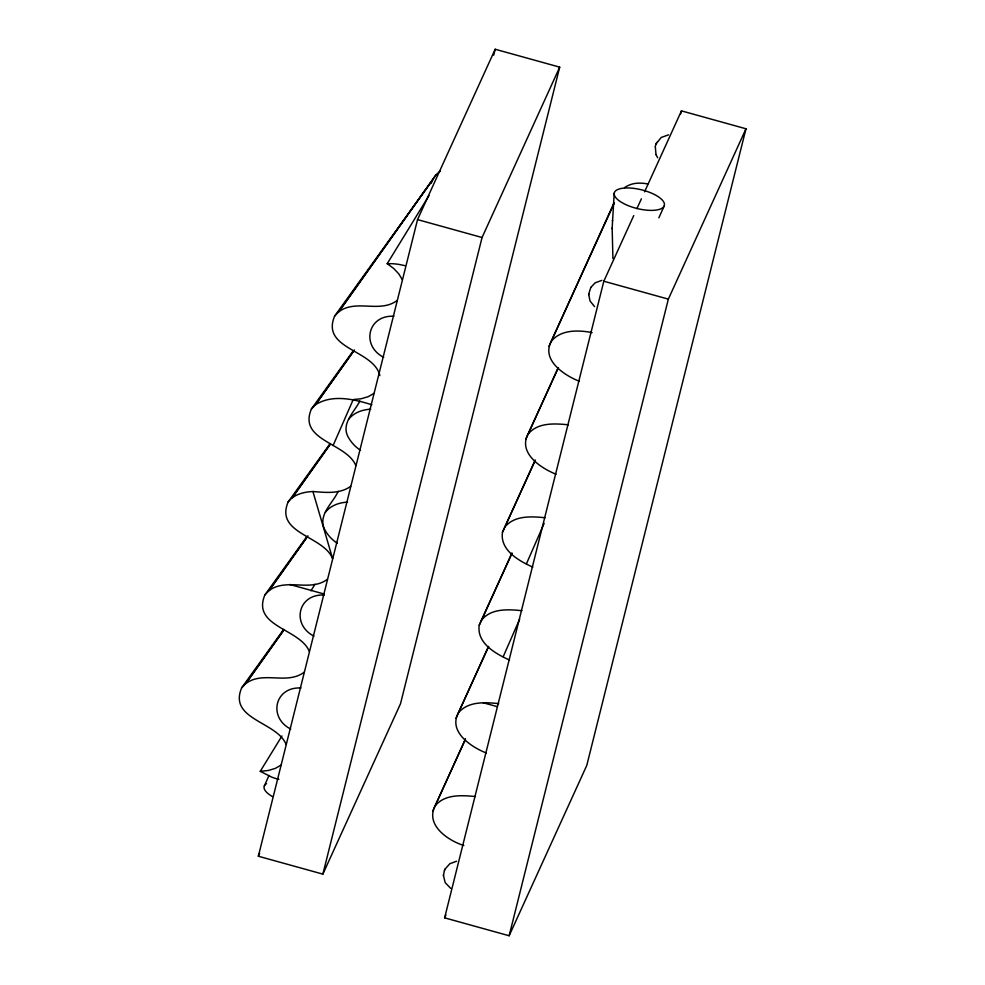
<?xml version="1.0" encoding="UTF-8"?>
<svg xmlns="http://www.w3.org/2000/svg" width="985" height="985" viewBox="0 0 985 985"><rect width="100%" height="100%" fill="white"/><g stroke="black" fill="none" stroke-linecap="round" stroke-linejoin="round"><path stroke-width="1.48" d="M612.153 227.991L612.916 258.538M443.496 874.926L444.42 870.605M450.699 888.371L445.183 882.634L443.472 875.603M594.595 306.618L590.089 301.065L588.722 294.749M588.747 294.072L590.791 287.435M443.472 875.702L443.496 874.852M588.722 294.847L588.747 293.998M612.128 228.717L614.209 193.195M612.424 220.972L612.448 220.184M656.01 154.633L655.296 146.691M465.486 738.861L435.025 806.062C425.335 825.098 447.818 840.451 463.837 845.512M488.092 647.33L458.271 713.128C448.212 731.867 471.47 747.221 486.319 752.996M511.966 552.991L479.215 625.241C476.58 643.205 495.787 653.88 509.565 660.061M535.212 460.057L502.461 532.294C499.814 550.27 519.021 560.933 532.811 567.126M557.818 368.513L527.985 434.323C517.938 453.063 541.184 468.404 556.045 474.191M614.049 202.775L551.231 341.376C541.171 360.128 564.43 375.47 579.291 381.257M655.333 146.494L655.481 145.817M258.341 856.224L417.541 219.606L495.184 49.25L559.702 67.152L400.501 703.77L322.871 874.126L258.341 856.224L259.621 853.429M493.682 55.209L495.184 49.25M322.871 874.126L482.059 237.508L559.702 67.152M644.547 191.866L681.46 110.874L745.977 128.776L586.789 765.394L509.146 935.75L444.629 917.848L603.817 281.23L633.737 215.604M680.709 113.854L681.46 110.874M509.146 935.75L668.347 299.132L745.977 128.776M655.604 145.361L655.875 144.524M655.948 144.339L656.195 143.699M444.678 869.964L445.134 869.004M444.407 870.641L444.691 869.915M333.078 445.552L353.221 399.578L361.2 398.753L368.205 396.672L373.906 393.409M526.433 563.802L544.139 523.392M503.187 656.736L519.674 619.122M264.362 785.882L269.016 775.429M658.879 217.82L664.124 206.062A25.807 9.616 14 0 0 630.4 188.049A25.807 9.616 14 0 0 623.394 203.415A25.807 9.616 14 0 0 664.124 206.062M334.641 316.074L338.729 311.814L432.895 179.418L334.641 316.074C320.581 349.367 373.721 349.478 379.865 375.617M353.381 350.623L311.395 409.009C297.839 440.837 346.671 442.745 355.844 465.634M288.162 501.944C274.606 533.771 323.437 535.68 332.598 558.569L312.922 491.527C303.823 491.897 293.936 494.347 288.162 501.944L330.135 443.558M306.901 536.493L264.916 594.878C251.36 626.706 300.191 628.615 309.364 651.516M359.857 401.006C354.625 411.742 341.598 422.663 347.533 435.789C350.463 441.674 354.969 446.673 360.461 450.268M283.655 629.427L241.67 687.813C228.126 719.641 276.945 721.549 286.118 744.451M338.212 491.33C332.955 503.052 318.106 514.515 324.299 528.723C327.217 534.621 331.723 539.608 337.227 543.203M548.94 346.425L613.987 203.698M525.694 439.359L558.421 367.565M636.913 208.623L641.37 198.847M502.461 532.294L535.175 460.5M479.215 625.241L511.929 553.435M455.981 718.176L488.695 646.369M432.735 811.111L465.449 739.304M444.629 917.848L445.897 915.053M656.232 143.625L661.194 137.481L668.544 134.846M656.503 143.022L656.872 142.32M590.741 287.509L595.125 282.83L601.847 280.393M445.109 869.041L449.874 863.685L456.584 861.247M402.323 279.765L398.888 273.978L393.766 268.523L387.216 263.672L428.98 195.609M310.964 590.803L314.978 584.265M278.878 779.394A61.698 57.13 24.5 0 1 271.478 777.017L260.262 771.317L281.956 735.98M436.047 174.899L338.729 311.814C356.09 298.775 379.791 313.513 397.14 300.474M354.415 349.983L315.495 404.749L311.395 409.009M330.295 444.161L292.25 497.684L330.443 443.976M307.936 535.865L269.016 590.631L264.916 594.878M283.815 630.043L245.77 683.565L241.67 687.813M353.689 351.042L315.495 404.749C332.351 393.938 354.071 399.27 371.837 404.737M307.209 536.923L269.016 590.631C286.364 577.592 310.066 592.317 327.426 579.291M283.963 629.858L245.77 683.565C263.118 670.526 286.832 685.252 304.18 672.226M348.616 419.339C353.824 412.567 362.455 409.612 370.742 409.194M325.382 512.274C330.578 505.514 339.222 502.547 347.496 502.128M551.231 341.376C560.305 330.073 576.422 329.975 589.572 332.13A61.698 57.13 24.5 0 1 592.096 332.622M527.985 434.323C537.502 422.233 554.752 423.464 568.394 424.806M504.751 527.258C514.256 515.167 531.506 516.399 545.161 517.741M481.505 620.193C491.022 608.114 508.272 609.333 521.915 610.675M458.271 713.128C467.776 701.049 485.026 702.268 498.681 703.61M435.025 806.062C444.543 793.984 461.78 795.215 475.435 796.545M350.66 486.344C339.714 494.236 325.542 492.5 312.922 491.527M280.934 765.16L275.246 768.411L268.228 770.504L260.262 771.317M393.975 316.247C367.614 314.769 360.879 345.772 383.707 357.333M324.25 595.063C297.889 593.573 291.154 624.576 313.981 636.138M301.016 687.998C274.655 686.508 267.92 717.511 290.747 729.072M387.216 263.672L392.104 263.697A58.41 54.089 24.5 0 1 399.639 264.534L404.675 265.618M417.541 219.606L482.059 237.508M603.817 281.23L668.347 299.132M289.688 584.462L324.053 593.992M483.044 702.711L497.351 706.676M657.672 157.772L655.985 154.583M624.552 187.581A26.447 24.49 24.5 0 1 640.915 183.185A27.555 25.511 24.5 0 1 647.724 184.047M431.295 183.235A26.447 24.49 24.5 0 1 440.221 171.218M272.365 796.508A25.807 9.616 14 0 1 266.504 783.654"/></g></svg>
